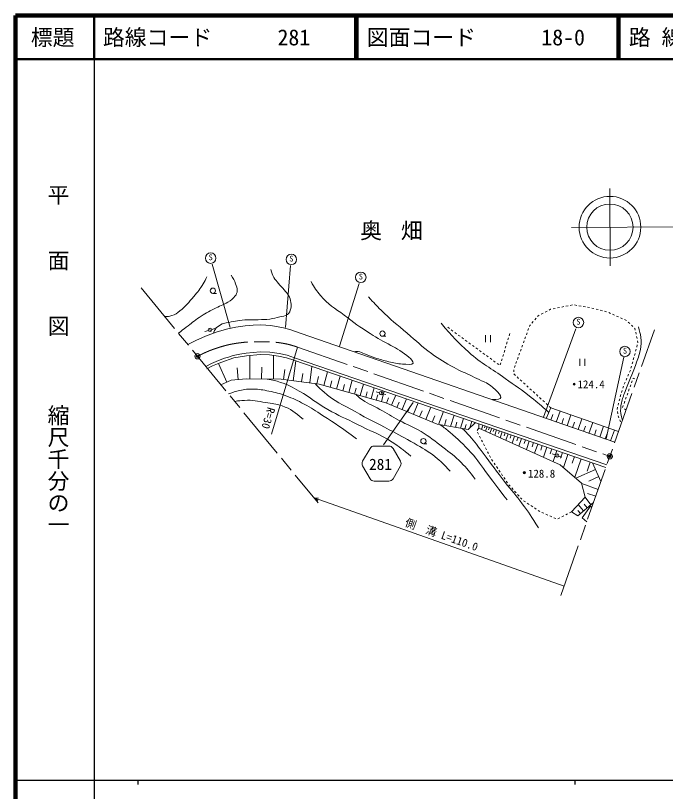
# Model space of a CAD drawing. Units: millimetres, scale not verified. Extents: x 40000 to 680000, y 20000 to 380000.
# Drawn here: x 40000 to 188757, y 202409 to 380000 of the extents above; entities that cross this region are included whole.
import ezdxf
from ezdxf.enums import TextEntityAlignment as Align

# ---------------------------------------------------------------- set-up
doc = ezdxf.new("R2010")
doc.units = ezdxf.units.MM
doc.header["$LTSCALE"] = 1000
doc.header["$PDMODE"] = 32
doc.header["$PDSIZE"] = 500
doc.linetypes.add('CHAIN', pattern=[18.5, 12, -1.5, 3.5, -1.5])
for name, color, linetype, lineweight in [('M-BGD', 7, 'Continuous', 13), ('M-BGD-HTXT', 7, 'Continuous', 13), ('M-BMK', 2, 'CHAIN', 13), ('M-BMK-SRVR', 3, 'Continuous', 13), ('M-STR-HTXT', 7, 'Continuous', 13), ('M-TTL', 2, 'Continuous', 140), ('M-TTL-BAND', 7, 'Continuous', 25), ('M-TTL-LINE', 7, 'Continuous', 50), ('M-TTL-TXT', 7, 'Continuous', 13)]:
    doc.layers.add(name, color=color, linetype=linetype, lineweight=lineweight)
doc.layers.add('M-OTRS', color=6, linetype='Continuous')
doc.styles.add('@ＭＳ ゴシック', font='')
doc.styles.add('ＭＳ ゴシック', font='')
doc.styles.get('@ＭＳ ゴシック').set_extended_font_data('@MS Gothic')
doc.styles.get('ＭＳ ゴシック').set_extended_font_data('MS Gothic')

msp = doc.modelspace()

# ---------------------------------------------------------------- linework, layer by layer
at = {"layer": 'M-BGD'}
for p, q in [((89118, 308591), (85040, 323114)), ((101772, 308614), (102967, 322763)), ((114162, 304336), (118620, 318665)), ((85166, 316415), (85966, 316415)), ((162101, 312585), (162448, 312765)), ((162448, 312765), (162555, 312787)), ((163046, 312884), (163536, 312981)), ((164027, 313078), (164517, 313175)), ((165008, 313272), (165498, 313369)), ((165988, 313466), (166479, 313563)), ((166969, 313660), (167460, 313757)), ((167952, 313755), (168445, 313671)), ((168937, 313586), (169430, 313502)), ((169923, 313417), (170416, 313333)), ((170909, 313248), (171401, 313164)), ((171888, 313048), (172372, 312926)), ((172857, 312803), (173342, 312680)), ((159485, 311144), (159613, 311293)), ((159613, 311293), (159882, 311433)), ((160326, 311664), (160770, 311894)), ((161214, 312125), (161657, 312355)), ((173826, 312557), (174311, 312435)), ((174796, 312312), (175280, 312189)), ((175755, 312036), (176211, 311831)), ((176667, 311627), (177123, 311422)), ((177579, 311217), (178036, 311013)), ((178492, 310808), (178948, 310603)), ((92565, 309005), (94359, 309101)), ((94359, 309101), (96152, 309198)), ((96152, 309198), (98405, 309053)), ((98405, 309053), (101337, 308520)), ((157616, 308816), (157705, 309058)), ((157705, 309058), (157862, 309243)), ((158187, 309623), (158512, 310003)), ((158836, 310383), (159161, 310764)), ((179404, 310399), (179840, 310203)), ((179840, 310203), (179856, 310188)), ((180220, 309845), (180584, 309502)), ((180948, 309159), (181311, 308816)), ((84142, 307932), (83366, 307701)), ((83461, 306591), (86142, 307625)), ((84635, 307676), (84406, 308443)), ((84905, 308171), (85600, 308378)), ((86142, 307625), (88581, 308288)), ((88581, 308288), (90455, 308708)), ((90455, 308708), (92565, 309005)), ((101337, 308520), (102985, 308084)), ((102985, 308084), (105384, 307260)), ((105384, 307260), (177140, 282320)), ((138909, 308645), (139313, 308350)), ((139716, 308055), (140120, 307760)), ((140524, 307465), (140928, 307170)), ((156928, 306939), (157100, 307408)), ((157272, 307877), (157444, 308347)), ((160835, 288087), (168240, 308331)), ((181675, 308473), (181748, 308404)), ((181748, 308404), (181833, 308013)), ((181939, 307525), (182045, 307036)), ((79422, 304710), (81296, 305606)), ((81296, 305606), (83461, 306591)), ((123984, 306602), (124784, 306602)), ((141332, 306875), (141735, 306580)), ((142139, 306286), (142543, 305991)), ((142947, 305696), (143351, 305401)), ((147530, 306859), (147530, 305259)), ((148730, 305259), (148730, 306859)), ((152675, 305772), (152819, 306250)), ((152963, 306729), (153107, 307208)), ((156240, 305061), (156412, 305530)), ((156584, 306000), (156756, 306469)), ((182150, 306547), (182256, 306059)), ((182362, 305570), (182457, 305133)), ((143754, 305106), (144158, 304811)), ((144562, 304516), (144966, 304221)), ((145369, 303926), (145773, 303632)), ((152099, 303857), (152243, 304335)), ((152387, 304814), (152531, 305293)), ((155896, 304122), (156068, 304591)), ((182311, 304600), (182179, 304117)), ((182457, 305133), (182443, 305082)), ((93620, 296837), (93657, 302209)), ((99024, 296801), (99060, 302204)), ((146177, 303337), (146581, 303042)), ((146985, 302747), (147388, 302452)), ((147792, 302157), (148196, 301862)), ((151522, 301941), (151666, 302420)), ((151810, 302899), (151955, 303378)), ((155208, 302244), (155380, 302713)), ((155552, 303183), (155724, 303652)), ((181784, 302670), (181652, 302188)), ((182048, 303635), (181916, 303153)), ((88357, 296118), (86428, 300369)), ((103576, 296419), (104180, 300956)), ((148600, 301567), (149004, 301272)), ((149407, 300978), (149811, 300683)), ((150215, 300388), (150619, 300093)), ((150946, 300026), (151090, 300505)), ((151234, 300984), (151378, 301463)), ((154519, 300366), (154691, 300835)), ((154863, 301305), (155036, 301774)), ((169120, 301461), (169120, 299861)), ((170320, 299861), (170320, 301461)), ((175172, 283132), (179195, 301826)), ((181257, 300741), (181125, 300259)), ((181520, 301706), (181389, 301223)), ((90940, 296696), (90728, 299374)), ((96322, 296819), (96340, 299521)), ((101308, 296721), (101610, 298989)), ((107352, 295916), (107855, 299692)), ((110542, 295339), (111414, 298469)), ((154022, 298443), (154080, 298939)), ((154175, 299427), (154347, 299897)), ((180720, 298815), (180520, 298357)), ((180993, 299776), (180861, 299294)), ((92788, 296843), (89354, 296570)), ((100803, 296788), (92788, 296843)), ((109499, 295630), (100803, 296788)), ((105464, 296167), (105743, 298056)), ((108962, 295701), (109365, 297415)), ((113497, 294516), (114319, 297470)), ((154413, 297638), (154045, 297976)), ((155151, 296963), (154782, 297301)), ((155888, 296287), (155519, 296625)), ((179922, 296981), (179722, 296523)), ((180321, 297898), (180121, 297440)), ((181333, 296874), (181376, 296991)), ((181376, 296991), (181714, 296829)), ((182165, 296613), (182177, 296608)), ((89354, 296570), (87002, 295503)), ((124764, 291377), (109499, 295630)), ((112019, 294928), (112431, 296405)), ((114891, 294128), (115279, 295522)), ((116285, 293739), (117062, 296528)), ((118917, 293006), (119650, 295638)), ((156625, 295612), (156257, 295949)), ((157362, 294936), (156994, 295274)), ((179040, 294956), (178960, 294676)), ((179124, 295147), (179040, 294956)), ((179523, 296064), (179323, 295606)), ((180649, 294995), (180820, 295464)), ((180991, 295934), (181162, 296404)), ((117601, 293373), (117967, 294689)), ((120159, 292660), (120505, 293902)), ((121401, 292314), (122093, 294798)), ((123307, 293658), (122531, 293890)), ((122573, 291988), (122899, 293160)), ((123579, 293174), (123808, 293940)), ((123745, 291661), (124398, 294006)), ((124076, 293440), (124771, 293232)), ((126061, 290834), (127012, 293107)), ((158100, 294260), (157731, 294598)), ((158837, 293585), (158468, 293923)), ((159574, 292909), (159206, 293247)), ((178548, 293234), (178410, 292753)), ((178823, 294195), (178685, 293715)), ((179964, 293115), (180135, 293585)), ((180307, 294055), (180478, 294525)), ((136486, 286470), (124764, 291377)), ((124925, 291310), (125365, 292494)), ((127277, 290325), (127786, 291541)), ((128493, 289816), (129511, 292248)), ((131095, 288727), (132185, 291329)), ((160311, 292234), (159943, 292571)), ((161049, 291558), (160680, 291896)), ((178020, 291305), (177912, 290817)), ((178273, 292272), (178135, 291792)), ((179280, 291236), (179451, 291706)), ((179622, 292176), (179793, 292646)), ((129794, 289272), (130339, 290573)), ((132487, 288144), (133070, 289537)), ((133880, 287562), (135045, 290346)), ((161786, 290882), (161417, 291220)), ((162523, 290207), (161470, 287766)), ((162523, 290207), (162155, 290545)), ((178011, 284792), (162523, 290207)), ((177803, 290329), (177695, 289841)), ((178940, 290303), (179109, 290766)), ((178946, 290299), (178940, 290303)), ((179737, 289686), (179341, 289993)), ((135347, 286947), (135961, 288415)), ((136837, 286412), (137919, 289359)), ((139526, 285962), (140379, 288513)), ((141831, 285577), (142515, 287778)), ((162511, 287404), (162946, 288654)), ((163762, 286969), (164631, 289470)), ((165010, 286536), (165443, 287784)), ((166257, 286102), (167125, 288598)), ((168749, 285236), (169615, 287727)), ((177738, 289351), (177831, 288859)), ((177926, 288368), (178116, 287906)), ((143586, 285283), (136486, 286470)), ((138182, 286187), (138584, 287505)), ((140678, 285769), (141002, 286906)), ((142823, 285411), (143103, 286386)), ((145285, 286826), (143586, 285283)), ((143944, 285608), (144462, 287109)), ((146007, 285583), (146045, 286565)), ((146990, 286240), (146663, 285287)), ((147467, 286076), (147303, 285600)), ((167503, 285669), (167936, 286915)), ((169992, 284804), (170424, 286047)), ((171235, 284372), (172100, 286858)), ((173717, 283509), (174580, 285991)), ((178307, 287444), (178497, 286982)), ((145656, 285050), (145931, 285468)), ((145954, 284170), (145724, 284614)), ((164652, 277187), (146007, 285583)), ((147943, 285912), (147585, 284872)), ((148463, 285734), (148285, 285213)), ((148984, 285555), (148593, 284418)), ((149552, 285359), (149357, 284791)), ((150120, 285164), (149694, 283923)), ((150741, 284951), (150528, 284330)), ((151362, 284737), (150896, 283381)), ((152040, 284504), (151807, 283826)), ((152718, 284271), (152209, 282790)), ((172476, 283940), (172908, 285182)), ((174956, 283079), (175387, 284317)), ((176195, 282648), (177056, 285126)), ((146414, 283282), (146184, 283726)), ((146873, 282394), (146643, 282838)), ((153458, 284016), (153204, 283276)), ((154199, 283762), (153643, 282144)), ((155008, 283484), (154730, 282675)), ((155817, 283206), (155209, 281439)), ((156700, 282902), (156396, 282019)), ((157584, 282598), (156920, 280668)), ((133355, 281995), (134155, 281995)), ((147333, 281506), (147103, 281950)), ((147792, 280617), (147562, 281062)), ((158549, 282267), (158217, 281302)), ((159513, 281935), (158789, 279827)), ((160567, 281573), (160205, 280519)), ((161621, 281210), (160830, 278908)), ((162773, 280815), (162377, 279663)), ((148252, 279729), (148022, 280173)), ((148711, 278841), (148481, 279285)), ((163559, 279418), (162789, 279670)), ((163924, 280419), (163059, 277904)), ((163819, 278927), (164067, 279687)), ((164322, 279180), (165011, 278954)), ((165181, 279987), (164749, 278729)), ((166438, 279554), (165404, 276545)), ((167943, 279037), (167426, 277533)), ((149246, 277997), (148967, 278412)), ((149804, 277168), (149525, 277583)), ((169567, 272992), (164652, 277187)), ((169448, 278520), (168005, 274325)), ((171545, 277799), (170824, 275701)), ((172092, 277611), (173984, 273369)), ((150362, 276338), (150083, 276753)), ((150920, 275508), (150641, 275923)), ((172760, 276113), (168261, 274106)), ((151479, 274679), (151200, 275094)), ((152037, 273849), (151758, 274264)), ((173493, 274470), (171244, 273466)), ((152595, 273019), (152316, 273434)), ((153227, 272247), (152893, 272619)), ((153897, 271505), (153562, 271876)), ((170342, 269745), (169567, 272992)), ((173345, 271557), (169594, 272879)), ((154567, 270762), (154232, 271134)), ((155237, 270020), (154902, 270391)), ((172785, 269968), (170909, 270629)), ((155907, 269277), (155572, 269648)), ((156688, 268666), (156270, 268939)), ((157525, 268118), (157107, 268392)), ((167241, 266407), (170342, 269745)), ((168670, 265486), (172272, 268511)), ((170865, 267329), (170165, 268163)), ((171699, 268030), (170342, 269745)), ((158362, 267571), (157944, 267844)), ((159199, 267023), (158780, 267297)), ((160016, 266489), (159617, 266749)), ((160038, 266479), (160016, 266489)), ((167241, 266407), (166798, 266174)), ((168670, 265486), (167241, 266407)), ((169301, 266016), (168687, 266746)), ((170031, 266629), (168804, 268090)), ((169668, 265041), (171563, 267745)), ((171563, 267745), (171909, 267482)), ((160951, 266072), (160494, 266276)), ((161864, 265665), (161408, 265869)), ((162778, 265258), (162321, 265462)), ((163691, 264851), (163235, 265055)), ((164586, 265009), (164144, 264776)), ((165471, 265475), (165029, 265242)), ((166356, 265941), (165913, 265708)), ((170721, 264112), (169668, 265041))]:
    msp.add_line(p, q, dxfattribs=at)
for points in [[(83554, 299691), (84847, 300337), (86419, 301026), (87830, 301565), (88748, 301845), (89836, 302200), (91344, 302502), (92797, 302728), (96015, 303042), (98196, 302928), (100312, 302638), (102190, 302274), (103886, 301693), (175313, 277138)], [(83823, 299154), (85102, 299794), (86647, 300471), (88025, 300997), (88929, 301273), (89988, 301619), (91449, 301911), (92873, 302132), (96028, 302440), (98139, 302331), (100214, 302045), (102035, 301693), (103691, 301125), (175113, 276572)]]:
    msp.add_lwpolyline(points, dxfattribs=at)
for centre, radius in [((84662, 324479), 1200), ((103126, 324188), 1200), ((119028, 320081), 1200), ((85165, 317015), 600), ((168839, 309739), 1200), ((84521, 308060), 400), ((123984, 307202), 600), ((179479, 303106), 1200), ((167850, 295631), 150), ((167850, 295631), 120), ((167850, 295631), 90), ((167850, 295631), 60), ((167850, 295631), 30), ((167850, 295631), 20), ((123694, 293557), 400), ((133355, 282595), 600), ((163943, 279307), 400), ((156449, 275393), 150), ((156449, 275393), 120), ((156449, 275393), 90), ((156449, 275393), 60), ((156449, 275393), 30), ((156449, 275393), 20)]:
    msp.add_circle(centre, radius, dxfattribs=at)
for points, knots in [([(85341, 307316), (85437, 307689), (85511, 307845), (85690, 308148), (86020, 308707), (86410, 308871), (86950, 309231), (87390, 309524), (87729, 309507), (88242, 309635), (89874, 310041), (90818, 310155), (92491, 310329), (93688, 310454), (94369, 310345), (95572, 310386), (96614, 310421), (97204, 310396), (98237, 310531), (99123, 310647), (99603, 310814), (100467, 311040), (101165, 311222), (101654, 311146), (102236, 311573), (102741, 311944), (102857, 312371), (103011, 312978), (103141, 313492), (103102, 313813), (103011, 314335), (102901, 314970), (102797, 315335), (102484, 315898), (102172, 316459), (101898, 316711), (101490, 317207), (101000, 317802), (100674, 318091), (100182, 318685), (99752, 319204), (99470, 319473), (99134, 320057), (98755, 320715), (98677, 321036), (98443, 321874)], [0, 0, 0, 0, 1, 1, 1, 2, 2, 2, 3, 3, 3, 4, 4, 4, 5, 5, 5, 6, 6, 6, 7, 7, 7, 8, 8, 8, 9, 9, 9, 10, 10, 10, 11, 11, 11, 12, 12, 12, 13, 13, 13, 14, 14, 14, 15, 15, 15, 15]), ([(74132, 311136), (74842, 311118), (75149, 311138), (75767, 311313), (76576, 311541), (76960, 311885), (77621, 312403), (79019, 313500), (79634, 314318), (80783, 315674), (81708, 316766), (82240, 317384), (82964, 318618), (83314, 319216), (83445, 319435), (83800, 320181)], [0, 0, 0, 0, 1, 1, 1, 2, 2, 2, 3, 3, 3, 4, 4, 4, 5, 5, 5, 5]), ([(77290, 307301), (78158, 307963), (78377, 308129), (79075, 308659), (80237, 309542), (80833, 310115), (82055, 310913), (83344, 311754), (84109, 312159), (85472, 312876), (86674, 313508), (87443, 313685), (88597, 314402), (89325, 314854), (89762, 315130), (90269, 315820), (90568, 316225), (90712, 316516), (90742, 317019), (90780, 317659), (90586, 318012), (90378, 318618), (90100, 319430), (89872, 319725), (89324, 320545)], [0, 0, 0, 0, 1, 1, 1, 2, 2, 2, 3, 3, 3, 4, 4, 4, 5, 5, 5, 6, 6, 6, 7, 7, 7, 8, 8, 8, 8]), ([(117535, 303036), (117931, 303098), (118094, 303101), (118451, 303071), (119026, 303022), (119306, 302786), (119848, 302586), (120793, 302238), (121302, 301990), (122255, 301666), (123473, 301251), (124167, 301044), (125421, 300761), (126632, 300488), (127315, 300268), (128555, 300240), (129511, 300218), (130961, 299986), (130995, 300450), (131052, 301238), (129341, 302424), (127990, 303325), (127225, 303836), (126728, 304009), (125926, 304460), (124059, 305512), (122972, 306036), (121177, 307206), (118788, 308764), (117472, 309677), (115212, 311417), (113042, 313086), (111537, 313760), (109814, 315887), (108859, 317067), (108478, 317580), (107634, 319104)], [0, 0, 0, 0, 1, 1, 1, 2, 2, 2, 3, 3, 3, 4, 4, 4, 5, 5, 5, 6, 6, 6, 7, 7, 7, 8, 8, 8, 9, 9, 9, 10, 10, 10, 11, 11, 11, 12, 12, 12, 12]), ([(148748, 292188), (149228, 292118), (150591, 292033), (150953, 292318), (151676, 292887), (149529, 294709), (148119, 295699), (147605, 296060), (147249, 296150), (146685, 296426), (145837, 296843), (145355, 297060), (144503, 297467), (142898, 298233), (141945, 298558), (140396, 299430), (138317, 300599), (137129, 301235), (135207, 302646), (132928, 304320), (131795, 305443), (129646, 307281), (127276, 309308), (125863, 310358), (123662, 312569), (122515, 313722), (122116, 314122), (120800, 315595)], [0, 0, 0, 0, 1, 1, 1, 2, 2, 2, 3, 3, 3, 4, 4, 4, 5, 5, 5, 6, 6, 6, 7, 7, 7, 8, 8, 8, 9, 9, 9, 9]), ([(162073, 289162), (160184, 290851), (159640, 291311), (158018, 292613), (155780, 294409), (154401, 295250), (152076, 296932), (148824, 299283), (146735, 300265), (143734, 302929), (141053, 305309), (140134, 306349), (137410, 309581)], [0, 0, 0, 0, 1, 1, 1, 2, 2, 2, 3, 3, 3, 4, 4, 4, 4]), ([(178923, 287377), (178699, 288051), (178643, 288306), (178561, 288919), (178437, 289851), (178484, 290405), (178687, 291323), (178916, 292359), (179146, 292915), (179495, 293918), (180356, 296396), (181107, 297685), (181965, 300164), (182416, 301466), (182743, 302181), (183007, 303532), (183218, 304606), (183210, 305244), (183092, 306331), (182989, 307285), (182885, 307667), (182559, 308730)], [0, 0, 0, 0, 1, 1, 1, 2, 2, 2, 3, 3, 3, 4, 4, 4, 5, 5, 5, 6, 6, 6, 7, 7, 7, 7]), ([(97577, 296810), (99017, 296540), (99482, 296418), (100665, 296035), (102423, 295466), (103342, 294940), (104954, 294036), (107606, 292549), (108843, 291303), (111496, 289820), (114023, 288407), (115530, 287787), (118111, 286476), (121271, 284870), (123230, 284292), (126189, 282341), (127932, 281193), (128575, 280747), (130496, 279179)], [0, 0, 0, 0, 1, 1, 1, 2, 2, 2, 3, 3, 3, 4, 4, 4, 5, 5, 5, 6, 6, 6, 6]), ([(108585, 295752), (109413, 294826), (109740, 294564), (110530, 293855), (113007, 291632), (114883, 291019), (117757, 289340), (120735, 287601), (122519, 286835), (125553, 285197), (127776, 283997), (129056, 283385), (131223, 282089), (133130, 280949), (134297, 280437), (136021, 279036), (137470, 277858), (137983, 277333), (139456, 275710)], [0, 0, 0, 0, 1, 1, 1, 2, 2, 2, 3, 3, 3, 4, 4, 4, 5, 5, 5, 6, 6, 6, 6]), ([(88728, 293406), (89882, 293833), (90266, 293962), (91287, 294181), (92487, 294440), (93186, 294537), (94413, 294508), (95830, 294476), (96624, 294325), (98012, 294036), (99539, 293718), (100401, 293523), (101864, 292982), (103550, 292358), (104467, 291918), (106044, 291055), (107749, 290123), (108653, 289511), (110297, 288475), (113405, 286516), (114382, 285758), (118039, 283132)], [0, 0, 0, 0, 1, 1, 1, 2, 2, 2, 3, 3, 3, 4, 4, 4, 5, 5, 5, 6, 6, 6, 7, 7, 7, 7]), ([(117853, 293303), (118273, 292890), (118433, 292779), (118821, 292463), (120410, 291170), (121595, 290874), (123375, 289858), (125092, 288878), (126033, 288291), (127773, 287350), (129722, 286297), (130931, 285919), (132825, 284770), (134874, 283527), (135930, 282681), (137824, 281212), (139511, 279903), (140501, 279204), (142004, 277686), (143378, 276297), (143836, 275715), (145238, 273870)], [0, 0, 0, 0, 1, 1, 1, 2, 2, 2, 3, 3, 3, 4, 4, 4, 5, 5, 5, 6, 6, 6, 7, 7, 7, 7]), ([(90160, 291667), (91161, 291857), (91507, 291875), (92378, 291928), (94287, 292044), (95354, 291682), (97248, 291419), (98726, 291214), (99578, 291132), (100992, 290656), (103113, 289941), (103881, 289195), (105862, 287639)], [0, 0, 0, 0, 1, 1, 1, 2, 2, 2, 3, 3, 3, 4, 4, 4, 4]), ([(137202, 286351), (138258, 285573), (138547, 285326), (139383, 284637), (141394, 282977), (142420, 281921), (144197, 280012), (145907, 278175), (146595, 276916), (148122, 274924), (149852, 272666), (150392, 271950), (152529, 269124)], [0, 0, 0, 0, 1, 1, 1, 2, 2, 2, 3, 3, 3, 4, 4, 4, 4]), ([(142224, 285511), (143026, 284729), (143242, 284490), (143868, 283809), (145202, 282357), (145810, 281422), (147015, 279860), (149018, 277264), (150039, 275732), (152057, 273147), (153559, 271223), (154520, 270237), (155970, 268273), (157507, 266190), (157982, 265429), (159662, 262769)], [0, 0, 0, 0, 1, 1, 1, 2, 2, 2, 3, 3, 3, 4, 4, 4, 5, 5, 5, 5])]:
    msp.add_open_spline(points, degree=3, knots=knots, dxfattribs=at)
for p in [(167850, 295631), (156449, 275393)]:
    msp.add_point(p, dxfattribs=at)
at = {"layer": 'M-BMK'}
for p, q in [((68753, 317670), (109270, 268453)), ((164794, 247299), (186209, 308045)), ((104560, 304114), (176004, 279097))]:
    msp.add_line(p, q, dxfattribs=at)
msp.add_open_spline([(81644, 302011), (83738, 303036), (84431, 303354), (86311, 303963), (88445, 304654), (89699, 304896), (91926, 305162), (93873, 305394), (94983, 305372), (96942, 305326), (98493, 305289), (99373, 305288), (100904, 305035), (102357, 304795), (102896, 304633), (104560, 304114)], degree=3, knots=[0, 0, 0, 0, 1, 1, 1, 2, 2, 2, 3, 3, 3, 4, 4, 4, 5, 5, 5, 5], dxfattribs=at)
at = {"layer": 'M-BMK-SRVR'}
for p, q in [((176007, 340381), (176077, 322734)), ((167211, 331522), (197211, 331642))]:
    msp.add_line(p, q, dxfattribs=at)
for centre, radius in [((176042, 331558), 7059), ((176042, 331558), 5294), ((81644, 302011), 600), ((176004, 279097), 600)]:
    msp.add_circle(centre, radius, dxfattribs=at)
at = {"layer": 'M-OTRS'}
for p in [(81644, 302011), (176004, 279097)]:
    msp.add_point(p, dxfattribs=at)
at = {"layer": 'M-STR-HTXT'}
for p, q in [((104560, 304114), (98557, 284208)), ((130986, 291460), (124197, 281725)), ((121144, 280937), (119443, 277991)), ((125473, 281473), (122072, 281473)), ((128102, 277991), (126401, 280937)), ((119443, 276919), (121144, 273973)), ((126401, 273973), (128102, 276919)), ((125473, 273438), (122072, 273438)), ((165545, 249429), (108326, 269601)), ((108326, 269601), (109186, 269033)), ((108326, 269601), (109352, 269504))]:
    msp.add_line(p, q, dxfattribs=at)
for centre, start, end in [((122072, 280401), 90, 150), ((125473, 280401), 30, 90), ((120371, 277455), 150, 210), ((127174, 277455), 330, 30), ((122072, 274509), 210, 270), ((125473, 274509), 270, 330)]:
    msp.add_arc(centre, 1071, start, end, dxfattribs=at)
at = {"layer": 'M-TTL'}
for p, q in [((40000, 380000), (40000, 20000)), ((680000, 380000), (40000, 380000))]:
    msp.add_line(p, q, dxfattribs=at)
at = {"layer": 'M-TTL-BAND'}
for p, q in [((58000, 370000), (58000, 20000)), ((40000, 205000), (579000, 205000)), ((68000, 205000), (68000, 204000)), ((168000, 205000), (168000, 204000))]:
    msp.add_line(p, q, dxfattribs=at)
at = {"layer": 'M-TTL-LINE'}
for p, q in [((58000, 380000), (58000, 370000)), ((117750, 380000), (117750, 370000)), ((118250, 380000), (118250, 370000)), ((177750, 380000), (177750, 370000)), ((178250, 380000), (178250, 370000)), ((40000, 370000), (680000, 370000))]:
    msp.add_line(p, q, dxfattribs=at)

# ---------------------------------------------------------------- texts
at = {"layer": 'M-BGD', "style": 'ＭＳ ゴシック'}
for p in [(84198, 325316), (102662, 325025), (118564, 320918), (168375, 310576), (179015, 303943)]:
    msp.add_text('S', height=1320, dxfattribs=at).set_placement(p, align=Align.TOP_LEFT)
for s, p in [('124.4', (171738, 295596)), ('128.8', (160398, 275151))]:
    msp.add_text(s, height=1833, dxfattribs=at).set_placement(p, align=Align.MIDDLE_CENTER)
at = {"layer": 'M-BGD-HTXT', "insert": (126636, 330571), "char_height": 3666, "attachment_point": 5, "style": 'ＭＳ ゴシック'}
msp.add_mtext('\\T1.24;奥\\~畑', dxfattribs=at)
at = {"layer": 'M-STR-HTXT', "style": 'ＭＳ ゴシック'}
msp.add_text('R=30', height=1833, rotation=253.217, dxfattribs=at).set_placement((98590, 290236), align=Align.MIDDLE_LEFT)
msp.add_text('281', height=2566, dxfattribs=at).set_placement((123536, 277298), align=Align.MIDDLE_CENTER)
msp.add_text('側\u3000溝 L=110.0', height=1833, rotation=340.581, dxfattribs=at).set_placement((137035, 259798), align=Align.BOTTOM_CENTER)
at = {"layer": 'M-TTL-BAND', "style": '@ＭＳ ゴシック'}
for s, p in [('平\u3000\u3000面\u3000\u3000図', (49777, 306475)), ('縮尺千分の一', (49777, 261030))]:
    msp.add_text(s, height=3666, rotation=270, dxfattribs=at).set_placement(p, align=Align.MIDDLE_RIGHT)
at = {"layer": 'M-TTL-TXT', "style": 'ＭＳ ゴシック'}
msp.add_text('標題', height=3666, dxfattribs=at).set_placement((48500, 375000), align=Align.MIDDLE_CENTER)
for s, p in [('路線コード      281', (60000, 375000)), ('図面コード      18-0', (120380, 375000)), ('路 線 名      一般県道俵山長門古市(停)線', (180380, 375000))]:
    msp.add_text(s, height=3666, dxfattribs=at).set_placement(p, align=Align.MIDDLE_LEFT)

doc.saveas('drawing.dxf')
